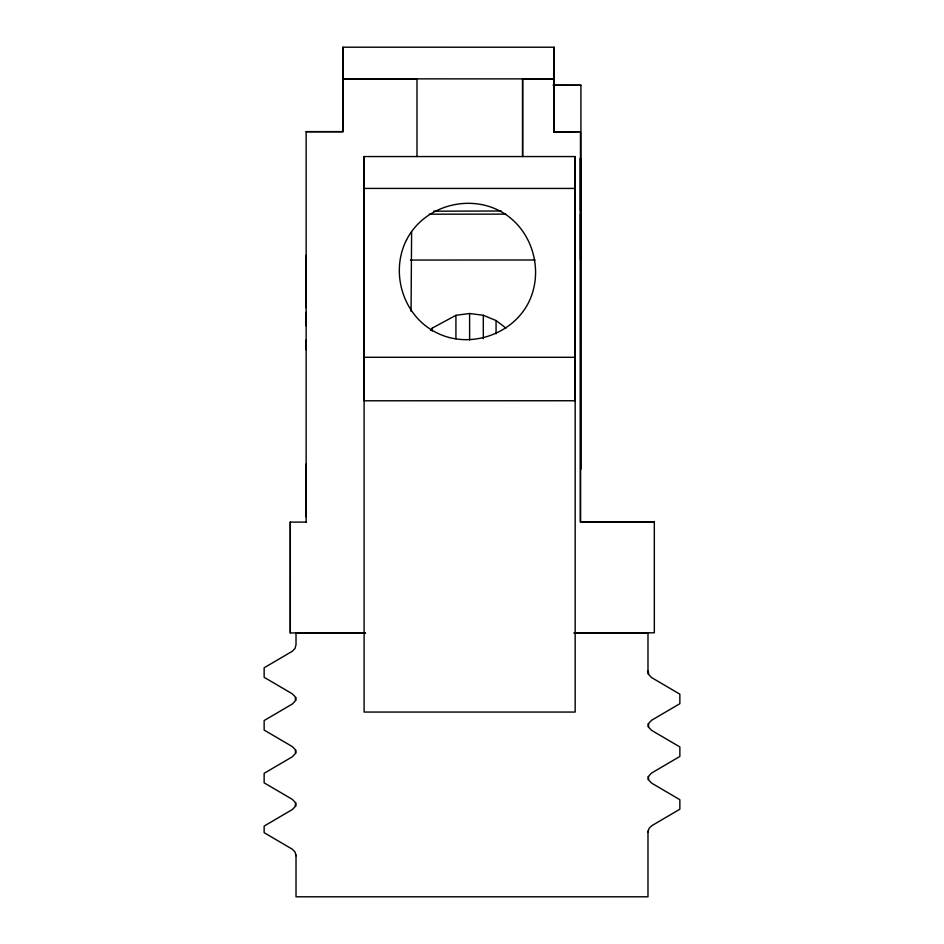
<?xml version="1.0" encoding="UTF-8"?>
<svg xmlns="http://www.w3.org/2000/svg" width="944" height="944" viewBox="0 0 944 944"><rect width="100%" height="100%" fill="white"/><g stroke="black" fill="none" stroke-linecap="round" stroke-linejoin="round"><path stroke-width="1.42" d="M365.481 632.893L290.28 632.917L290.292 522.103L306.505 522.103M306.127 347.286L306.127 349.563L306.127 340.123M306.127 325.774L306.127 312.311M306.127 302.977L306.127 297.03L306.127 298.564M306.139 522.103L306.151 131.664L343.026 131.664L343.002 47.2L554.057 47.224L554.034 132.172L580.466 131.723L580.454 522.103L654.322 522.008L654.334 632.81L574.743 632.834M522.598 78.977L522.598 156.586L522.622 78.907L554.022 78.977L554.057 47.224M575.167 156.586L575.167 400.74L364.101 400.787L364.101 156.562L575.167 156.562L575.167 712.059L364.101 712.059L364.101 156.562M580.454 522.103L580.442 158.014L580.454 210.406M580.914 469.168L580.926 85.231L553.078 85.231L580.949 85.29M411.065 311.414L411.608 231.858M416.988 156.503L416.988 78.907L342.991 78.859L554.057 78.883L554.034 132.172M296.015 697.463L295.012 701.274L292.262 704.059L264.143 720.543L264.143 730.078L292.262 746.562L295.012 749.347L296.015 753.159M296.015 750.232L295.012 754.032L292.262 756.828L264.143 773.313L264.143 782.836L292.262 799.332L295.012 802.117L296.015 805.928M296.015 802.99L295.012 806.801L292.262 809.586L264.143 826.083L264.143 832.679L292.262 849.163L295.012 851.948L296.015 855.76M647.985 726.774L648.988 722.962L651.738 720.178L679.857 703.693L679.857 694.159L651.738 677.674L648.988 674.889L647.985 671.078M647.985 779.543L648.988 775.732L651.738 772.947L679.857 756.451L679.857 746.928L651.738 730.444L648.988 727.647L647.985 723.847M647.985 832.313L648.988 828.502L651.738 825.717L679.857 809.22L679.857 799.698L651.738 783.201L648.988 780.417L647.985 776.605M406.534 239.906C389.931 272.604 402.935 315.65 435.904 332.359C468.295 349.41 511.672 335.415 528.357 302.977C544.959 270.291 531.956 227.244 498.987 210.524C466.289 193.933 423.242 206.937 406.534 239.906M430.582 330.471L432.269 328.099L455.917 315.32L469.605 313.502L483.304 315.284L496.06 320.547L505.937 328.087M433.733 211.185L501.229 210.996M553.916 131.712L578.991 131.723M364.101 188.422L575.167 188.434M429.331 214.17L505.63 214.135M410.404 260.06L535.024 259.989M364.101 357.292L575.167 357.304M580.631 522.02L654.322 522.008M365.304 632.964L296.015 632.964L296.015 644.693L295.012 648.504L292.262 651.289L264.143 667.786L264.143 677.308L292.262 693.793L295.012 696.589L296.015 700.389M573.787 632.964L647.985 632.964L647.985 674.004M306.151 131.664L343.014 131.664L343.002 47.2M580.454 214.099L580.466 259.966M496.06 320.547L496.072 333.787M483.304 315.284L483.316 338.719M469.605 313.502L469.616 339.923M455.917 315.32L455.928 338.743M647.985 830.838L647.985 896.8L296.015 896.8L296.015 854.886M432.269 328.099L432.269 331.037M306.151 255.234L306.151 307.838M306.116 464.059L306.116 516.828M290.304 522.103L290.315 632.917"/></g></svg>
